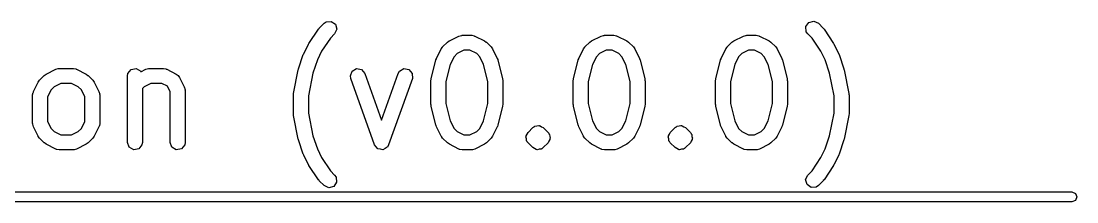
# Model space of a CAD drawing. Extents: x 59.1 to 150, y -119.5 to -80.2.
# Drawn here: x 138.45 to 149.05, y -82.05 to -80.23 of the extents above; entities that cross this region are included whole.
import ezdxf

# ---------------------------------------------------------------- set-up
doc = ezdxf.new("R2010")
doc.units = 0
doc.layers.add('BLACK', color=7, linetype='CONTINUOUS')

msp = doc.modelspace()

# ---------------------------------------------------------------- linework, layer by layer
at = {"layer": 'BLACK', "linetype": 'CONTINUOUS'}
for p, q in [((141.491, -80.2565), (141.512, -80.2415)), ((141.512, -80.2415), (141.563, -80.2371)), ((141.563, -80.2371), (141.605, -80.2665)), ((146.329, -80.2901), (146.358, -80.2481)), ((146.358, -80.2481), (146.408, -80.2348)), ((146.408, -80.2348), (146.454, -80.2565)), ((141.339, -80.4584), (141.434, -80.3155)), ((141.434, -80.3155), (141.442, -80.3073)), ((141.442, -80.3073), (141.443, -80.3041)), ((141.443, -80.3041), (141.491, -80.2565)), ((141.619, -80.3161), (141.597, -80.3626)), ((141.605, -80.2665), (141.619, -80.3161)), ((146.333, -80.3412), (146.329, -80.2901)), ((146.348, -80.3626), (146.333, -80.3412)), ((146.454, -80.2565), (146.502, -80.3041)), ((146.502, -80.3041), (146.508, -80.3135)), ((146.508, -80.3135), (146.511, -80.3155)), ((146.511, -80.3155), (146.606, -80.4584)), ((141.334, -80.4665), (141.338, -80.461)), ((141.338, -80.461), (141.339, -80.4584)), ((141.555, -80.4049), (141.466, -80.5377)), ((141.597, -80.3626), (141.555, -80.4049)), ((142.681, -80.4946), (142.729, -80.447)), ((142.729, -80.447), (142.747, -80.4341)), ((142.747, -80.4341), (142.749, -80.4329)), ((142.749, -80.4329), (142.844, -80.3853)), ((142.844, -80.3853), (142.869, -80.3779)), ((142.869, -80.3779), (142.873, -80.3789)), ((142.873, -80.3789), (142.877, -80.3774)), ((142.877, -80.3774), (142.973, -80.3774)), ((142.973, -80.3774), (142.998, -80.3819)), ((142.998, -80.3819), (143.002, -80.3848)), ((143.002, -80.3848), (143.006, -80.3853)), ((143.006, -80.3853), (143.101, -80.4329)), ((143.101, -80.4329), (143.119, -80.4463)), ((143.119, -80.4463), (143.121, -80.447)), ((143.121, -80.447), (143.169, -80.4946)), ((144.11, -80.4946), (144.158, -80.447)), ((144.158, -80.447), (144.176, -80.4341)), ((144.176, -80.4341), (144.177, -80.4329)), ((144.177, -80.4329), (144.272, -80.3853)), ((144.272, -80.3853), (144.297, -80.3779)), ((144.297, -80.3779), (144.302, -80.3789)), ((144.302, -80.3789), (144.306, -80.3774)), ((144.306, -80.3774), (144.401, -80.3774)), ((144.401, -80.3774), (144.427, -80.3819)), ((144.427, -80.3819), (144.43, -80.3848)), ((144.43, -80.3848), (144.435, -80.3853)), ((144.435, -80.3853), (144.53, -80.4329)), ((144.53, -80.4329), (144.548, -80.4463)), ((144.548, -80.4463), (144.549, -80.447)), ((144.549, -80.447), (144.597, -80.4946)), ((145.539, -80.4946), (145.586, -80.447)), ((145.586, -80.447), (145.605, -80.4341)), ((145.605, -80.4341), (145.606, -80.4329)), ((145.606, -80.4329), (145.701, -80.3853)), ((145.701, -80.3853), (145.726, -80.3779)), ((145.726, -80.3779), (145.73, -80.3789)), ((145.73, -80.3789), (145.735, -80.3774)), ((145.735, -80.3774), (145.83, -80.3774)), ((145.83, -80.3774), (145.855, -80.3819)), ((145.855, -80.3819), (145.859, -80.3848)), ((145.859, -80.3848), (145.863, -80.3853)), ((145.863, -80.3853), (145.959, -80.4329)), ((145.959, -80.4329), (145.977, -80.4463)), ((145.977, -80.4463), (145.978, -80.447)), ((145.978, -80.447), (146.026, -80.4946)), ((146.391, -80.4049), (146.348, -80.3626)), ((146.479, -80.5377), (146.391, -80.4049)), ((146.606, -80.4584), (146.609, -80.4646)), ((146.609, -80.4646), (146.611, -80.4665)), ((141.282, -80.5715), (141.286, -80.5646)), ((141.286, -80.5617), (141.334, -80.4665)), ((141.286, -80.5646), (141.286, -80.5617)), ((141.466, -80.5377), (141.423, -80.624)), ((142.62, -80.6093), (142.667, -80.5141)), ((142.667, -80.5141), (142.681, -80.4961)), ((142.681, -80.4961), (142.681, -80.4946)), ((142.827, -80.5616), (142.796, -80.592)), ((142.895, -80.5274), (142.827, -80.5616)), ((142.955, -80.5274), (142.895, -80.5274)), ((143.023, -80.5616), (142.955, -80.5274)), ((143.054, -80.592), (143.023, -80.5616)), ((143.169, -80.4946), (143.181, -80.513)), ((143.181, -80.513), (143.183, -80.5141)), ((143.183, -80.5141), (143.23, -80.6093)), ((144.048, -80.6093), (144.096, -80.5141)), ((144.096, -80.5141), (144.109, -80.4961)), ((144.109, -80.4961), (144.11, -80.4946)), ((144.255, -80.5616), (144.225, -80.592)), ((144.324, -80.5274), (144.255, -80.5616)), ((144.383, -80.5274), (144.324, -80.5274)), ((144.452, -80.5616), (144.383, -80.5274)), ((144.482, -80.592), (144.452, -80.5616)), ((144.597, -80.4946), (144.61, -80.513)), ((144.61, -80.513), (144.611, -80.5141)), ((144.611, -80.5141), (144.659, -80.6093)), ((145.477, -80.6093), (145.525, -80.5141)), ((145.525, -80.5141), (145.538, -80.4961)), ((145.538, -80.4961), (145.539, -80.4946)), ((145.684, -80.5616), (145.653, -80.592)), ((145.752, -80.5274), (145.684, -80.5616)), ((145.812, -80.5274), (145.752, -80.5274)), ((145.881, -80.5616), (145.812, -80.5274)), ((145.911, -80.592), (145.881, -80.5616)), ((146.026, -80.4946), (146.039, -80.513)), ((146.039, -80.513), (146.04, -80.5141)), ((146.04, -80.5141), (146.087, -80.6093)), ((146.522, -80.624), (146.479, -80.5377)), ((146.611, -80.4665), (146.659, -80.5617)), ((146.659, -80.5617), (146.661, -80.5692)), ((146.661, -80.5692), (146.663, -80.5715)), ((141.235, -80.7144), (141.282, -80.5715)), ((141.423, -80.624), (141.379, -80.7574)), ((142.567, -80.8151), (142.614, -80.6247)), ((142.614, -80.6247), (142.619, -80.6128)), ((142.619, -80.6128), (142.62, -80.6093)), ((142.758, -80.669), (142.714, -80.8426)), ((142.796, -80.592), (142.758, -80.669)), ((143.092, -80.669), (143.054, -80.592)), ((143.136, -80.8426), (143.092, -80.669)), ((143.23, -80.6093), (143.234, -80.6217)), ((143.234, -80.6217), (143.236, -80.6247)), ((143.236, -80.6247), (143.283, -80.8151)), ((143.995, -80.8151), (144.043, -80.6247)), ((144.043, -80.6247), (144.048, -80.6128)), ((144.048, -80.6128), (144.048, -80.6093)), ((144.186, -80.669), (144.143, -80.8426)), ((144.225, -80.592), (144.186, -80.669)), ((144.521, -80.669), (144.482, -80.592)), ((144.564, -80.8426), (144.521, -80.669)), ((144.659, -80.6093), (144.662, -80.6217)), ((144.662, -80.6217), (144.664, -80.6247)), ((144.664, -80.6247), (144.712, -80.8151)), ((145.424, -80.8151), (145.471, -80.6247)), ((145.471, -80.6247), (145.477, -80.6128)), ((145.477, -80.6128), (145.477, -80.6093)), ((145.615, -80.669), (145.571, -80.8426)), ((145.653, -80.592), (145.615, -80.669)), ((145.949, -80.669), (145.911, -80.592)), ((145.993, -80.8426), (145.949, -80.669)), ((146.087, -80.6093), (146.091, -80.6217)), ((146.091, -80.6217), (146.093, -80.6247)), ((146.093, -80.6247), (146.141, -80.8151)), ((146.567, -80.7574), (146.522, -80.624)), ((146.663, -80.5715), (146.71, -80.7144)), ((138.634, -80.8279), (138.681, -80.7803)), ((138.681, -80.7803), (138.7, -80.7674)), ((138.7, -80.7674), (138.701, -80.7663)), ((138.701, -80.7663), (138.796, -80.7186)), ((138.796, -80.7186), (138.821, -80.7112)), ((138.821, -80.7112), (138.826, -80.7122)), ((138.826, -80.7122), (138.83, -80.7107)), ((138.83, -80.7107), (138.973, -80.7107)), ((138.973, -80.7107), (138.998, -80.7152)), ((138.998, -80.7152), (139.002, -80.7181)), ((139.002, -80.7181), (139.006, -80.7186)), ((139.006, -80.7186), (139.101, -80.7663)), ((139.101, -80.7663), (139.119, -80.7796)), ((139.119, -80.7796), (139.121, -80.7803)), ((139.121, -80.7803), (139.169, -80.8279)), ((139.517, -80.7857), (139.521, -80.7601)), ((139.521, -80.7601), (139.554, -80.7208)), ((139.554, -80.7208), (139.605, -80.7119)), ((139.605, -80.7119), (139.649, -80.7375)), ((139.649, -80.7375), (139.651, -80.7435)), ((139.651, -80.7435), (139.701, -80.7186)), ((139.701, -80.7186), (139.726, -80.7112)), ((139.726, -80.7112), (139.73, -80.7122)), ((139.73, -80.7122), (139.735, -80.7107)), ((139.735, -80.7107), (139.877, -80.7107)), ((139.877, -80.7107), (139.903, -80.7152)), ((139.903, -80.7152), (139.906, -80.7181)), ((139.906, -80.7181), (139.911, -80.7186)), ((139.911, -80.7186), (140.006, -80.7663)), ((140.006, -80.7663), (140.027, -80.7818)), ((140.027, -80.7818), (140.032, -80.7921)), ((141.185, -80.9615), (141.232, -80.7234)), ((141.232, -80.7234), (141.235, -80.7171)), ((141.235, -80.7171), (141.235, -80.7144)), ((141.379, -80.7574), (141.333, -80.9836)), ((141.755, -80.7853), (141.773, -80.7372)), ((141.773, -80.7372), (141.817, -80.7118)), ((141.817, -80.7118), (141.868, -80.721)), ((141.868, -80.721), (141.9, -80.7605)), ((141.9, -80.7605), (142.068, -81.2294)), ((142.068, -81.2294), (142.235, -80.7605)), ((142.235, -80.7605), (142.248, -80.7379)), ((142.248, -80.7379), (142.292, -80.7119)), ((142.292, -80.7119), (142.343, -80.7205)), ((142.343, -80.7205), (142.376, -80.7596)), ((142.376, -80.7596), (142.377, -80.8109)), ((146.612, -80.9836), (146.567, -80.7574)), ((146.71, -80.7144), (146.711, -80.7211)), ((146.711, -80.7211), (146.713, -80.7234)), ((146.713, -80.7234), (146.76, -80.9615)), ((138.572, -80.9426), (138.62, -80.8474)), ((138.62, -80.8474), (138.633, -80.8294)), ((138.633, -80.8294), (138.634, -80.8279)), ((138.847, -80.8607), (138.779, -80.895)), ((138.955, -80.8607), (138.847, -80.8607)), ((139.023, -80.895), (138.955, -80.8607)), ((139.169, -80.8279), (139.181, -80.8463)), ((139.181, -80.8463), (139.183, -80.8474)), ((139.183, -80.8474), (139.23, -80.9426)), ((139.517, -81.4524), (139.517, -80.7857)), ((139.752, -80.8607), (139.684, -80.895)), ((139.86, -80.8607), (139.752, -80.8607)), ((139.917, -80.8892), (139.86, -80.8607)), ((139.945, -80.9463), (139.917, -80.8892)), ((140.032, -80.7921), (140.04, -80.7998)), ((140.04, -80.7998), (140.087, -80.895)), ((141.759, -80.8109), (141.755, -80.7853)), ((141.997, -81.4776), (141.759, -80.8109)), ((142.377, -80.8109), (142.138, -81.4776)), ((142.564, -80.8333), (142.567, -80.8186)), ((142.564, -81.0714), (142.564, -80.8333)), ((142.567, -80.8186), (142.567, -80.8151)), ((142.714, -80.8426), (142.714, -81.0622)), ((143.136, -81.0622), (143.136, -80.8426)), ((143.283, -80.8151), (143.285, -80.8301)), ((143.285, -80.8301), (143.286, -80.8333)), ((143.286, -80.8333), (143.286, -81.0714)), ((143.993, -80.8333), (143.995, -80.8186)), ((143.993, -81.0714), (143.993, -80.8333)), ((143.995, -80.8186), (143.995, -80.8151)), ((144.143, -80.8426), (144.143, -81.0622)), ((144.564, -81.0622), (144.564, -80.8426)), ((144.712, -80.8151), (144.713, -80.8301)), ((144.713, -80.8301), (144.714, -80.8333)), ((144.714, -80.8333), (144.714, -81.0714)), ((145.421, -80.8333), (145.424, -80.8186)), ((145.421, -81.0714), (145.421, -80.8333)), ((145.424, -80.8186), (145.424, -80.8151)), ((145.571, -80.8426), (145.571, -81.0622)), ((145.993, -81.0622), (145.993, -80.8426)), ((146.141, -80.8151), (146.142, -80.8301)), ((146.142, -80.8301), (146.143, -80.8333)), ((146.143, -80.8333), (146.143, -81.0714)), ((138.564, -80.9762), (138.569, -80.9505)), ((138.564, -81.2619), (138.564, -80.9762)), ((138.569, -80.9505), (138.572, -80.9471)), ((138.572, -80.9471), (138.572, -80.9426)), ((138.749, -80.9254), (138.714, -80.9939)), ((138.714, -80.9939), (138.714, -81.2442)), ((138.779, -80.895), (138.749, -80.9254)), ((139.054, -80.9254), (139.023, -80.895)), ((139.088, -80.9939), (139.054, -80.9254)), ((139.088, -81.2442), (139.088, -80.9939)), ((139.23, -80.9426), (139.238, -80.9676)), ((139.238, -80.9676), (139.237, -80.972)), ((139.237, -80.972), (139.238, -80.9762)), ((139.238, -80.9762), (139.238, -81.2619)), ((139.684, -80.895), (139.667, -80.912)), ((139.667, -80.912), (139.667, -81.4524)), ((139.945, -81.4524), (139.945, -80.9463)), ((140.087, -80.895), (140.095, -80.92)), ((140.095, -80.92), (140.094, -80.9244)), ((140.094, -80.9244), (140.095, -80.9286)), ((140.095, -80.9286), (140.095, -81.4524)), ((141.183, -80.9762), (141.185, -80.9649)), ((141.183, -81.1667), (141.183, -80.9762)), ((141.185, -80.9649), (141.185, -80.9615)), ((141.333, -80.9836), (141.333, -81.1592)), ((146.612, -81.1592), (146.612, -80.9836)), ((146.76, -80.9615), (146.761, -80.9729)), ((146.761, -80.9729), (146.762, -80.9762)), ((146.762, -80.9762), (146.762, -81.1667)), ((142.565, -81.0747), (142.564, -81.0714)), ((142.567, -81.0896), (142.565, -81.0747)), ((142.614, -81.2801), (142.567, -81.0896)), ((142.714, -81.0622), (142.758, -81.2357)), ((143.092, -81.2357), (143.136, -81.0622)), ((143.283, -81.0896), (143.236, -81.2801)), ((143.286, -81.0714), (143.283, -81.0862)), ((143.283, -81.0862), (143.283, -81.0896)), ((143.994, -81.0747), (143.993, -81.0714)), ((143.995, -81.0896), (143.994, -81.0747)), ((144.043, -81.2801), (143.995, -81.0896)), ((144.143, -81.0622), (144.186, -81.2357)), ((144.521, -81.2357), (144.564, -81.0622)), ((144.712, -81.0896), (144.664, -81.2801)), ((144.714, -81.0714), (144.712, -81.0862)), ((144.712, -81.0862), (144.712, -81.0896)), ((145.423, -81.0747), (145.421, -81.0714)), ((145.424, -81.0896), (145.423, -81.0747)), ((145.471, -81.2801), (145.424, -81.0896)), ((145.571, -81.0622), (145.615, -81.2357)), ((145.949, -81.2357), (145.993, -81.0622)), ((146.141, -81.0896), (146.093, -81.2801)), ((146.143, -81.0714), (146.14, -81.0862)), ((146.14, -81.0862), (146.141, -81.0896)), ((141.185, -81.1699), (141.183, -81.1667)), ((141.185, -81.1814), (141.185, -81.1699)), ((141.232, -81.4195), (141.185, -81.1814)), ((141.333, -81.1592), (141.379, -81.3855)), ((146.567, -81.3855), (146.612, -81.1592)), ((146.76, -81.1814), (146.713, -81.4195)), ((146.762, -81.1667), (146.76, -81.1779)), ((146.76, -81.1779), (146.76, -81.1814)), ((138.566, -81.2661), (138.564, -81.2619)), ((138.565, -81.2705), (138.566, -81.2661)), ((138.572, -81.2954), (138.565, -81.2705)), ((138.62, -81.3907), (138.572, -81.2954)), ((138.714, -81.2442), (138.749, -81.3127)), ((138.749, -81.3127), (138.779, -81.3431)), ((139.023, -81.3431), (139.054, -81.3127)), ((139.054, -81.3127), (139.088, -81.2442)), ((139.23, -81.2954), (139.183, -81.3907)), ((139.231, -81.291), (139.23, -81.2954)), ((139.234, -81.2876), (139.231, -81.291)), ((139.238, -81.2619), (139.234, -81.2876)), ((142.616, -81.283), (142.614, -81.2801)), ((142.62, -81.2954), (142.616, -81.283)), ((142.667, -81.3907), (142.62, -81.2954)), ((142.758, -81.2357), (142.796, -81.3127)), ((142.796, -81.3127), (142.827, -81.3431)), ((143.023, -81.3431), (143.054, -81.3127)), ((143.054, -81.3127), (143.092, -81.2357)), ((143.23, -81.2954), (143.183, -81.3907)), ((143.231, -81.2919), (143.23, -81.2954)), ((143.236, -81.2801), (143.231, -81.2919)), ((143.539, -81.3517), (143.586, -81.3041)), ((143.586, -81.3041), (143.594, -81.2984)), ((143.594, -81.2984), (143.596, -81.2957)), ((143.596, -81.2957), (143.599, -81.2948)), ((143.599, -81.2948), (143.6, -81.2947)), ((143.6, -81.2947), (143.602, -81.2922)), ((143.602, -81.2922), (143.604, -81.2918)), ((143.604, -81.2918), (143.608, -81.2892)), ((143.608, -81.2892), (143.627, -81.2875)), ((143.627, -81.2875), (143.646, -81.2824)), ((143.646, -81.2824), (143.649, -81.2839)), ((143.649, -81.2839), (143.652, -81.2833)), ((143.652, -81.2833), (143.655, -81.285)), ((143.655, -81.285), (143.659, -81.2847)), ((143.659, -81.2847), (143.675, -81.2959)), ((143.675, -81.2959), (143.692, -81.3041)), ((143.692, -81.3041), (143.74, -81.3517)), ((144.045, -81.283), (144.043, -81.2801)), ((144.048, -81.2954), (144.045, -81.283)), ((144.096, -81.3907), (144.048, -81.2954)), ((144.186, -81.2357), (144.225, -81.3127)), ((144.225, -81.3127), (144.255, -81.3431)), ((144.452, -81.3431), (144.482, -81.3127)), ((144.482, -81.3127), (144.521, -81.2357)), ((144.659, -81.2954), (144.611, -81.3907)), ((144.664, -81.2801), (144.659, -81.2919)), ((144.659, -81.2919), (144.659, -81.2954)), ((144.967, -81.3517), (145.015, -81.3041)), ((145.015, -81.3041), (145.023, -81.2984)), ((145.023, -81.2984), (145.025, -81.2957)), ((145.025, -81.2957), (145.028, -81.2948)), ((145.028, -81.2947), (145.03, -81.2922)), ((145.028, -81.2948), (145.028, -81.2947)), ((145.03, -81.2922), (145.032, -81.2918)), ((145.032, -81.2918), (145.036, -81.2892)), ((145.036, -81.2892), (145.056, -81.2875)), ((145.056, -81.2875), (145.074, -81.2824)), ((145.074, -81.2824), (145.078, -81.2839)), ((145.078, -81.2839), (145.081, -81.2833)), ((145.081, -81.2833), (145.084, -81.285)), ((145.084, -81.285), (145.087, -81.2847)), ((145.087, -81.2847), (145.103, -81.2959)), ((145.103, -81.2959), (145.121, -81.3041)), ((145.121, -81.3041), (145.169, -81.3517)), ((145.473, -81.283), (145.471, -81.2801)), ((145.477, -81.2954), (145.473, -81.283)), ((145.525, -81.3907), (145.477, -81.2954)), ((145.615, -81.2357), (145.653, -81.3127)), ((145.653, -81.3127), (145.684, -81.3431)), ((145.881, -81.3431), (145.911, -81.3127)), ((145.911, -81.3127), (145.949, -81.2357)), ((146.087, -81.2954), (146.04, -81.3907)), ((146.088, -81.2919), (146.087, -81.2954)), ((146.093, -81.2801), (146.088, -81.2919)), ((138.621, -81.3918), (138.62, -81.3907)), ((138.634, -81.4102), (138.621, -81.3918)), ((138.681, -81.4578), (138.634, -81.4102)), ((138.779, -81.3431), (138.847, -81.3774)), ((138.847, -81.3774), (138.955, -81.3774)), ((138.955, -81.3774), (139.023, -81.3431)), ((139.169, -81.4102), (139.121, -81.4578)), ((139.183, -81.3907), (139.169, -81.4087)), ((139.169, -81.4087), (139.169, -81.4102)), ((141.234, -81.4218), (141.232, -81.4195)), ((141.379, -81.3855), (141.423, -81.5188)), ((142.669, -81.3918), (142.667, -81.3907)), ((142.681, -81.4102), (142.669, -81.3918)), ((142.729, -81.4578), (142.681, -81.4102)), ((142.827, -81.3431), (142.895, -81.3774)), ((142.895, -81.3774), (142.955, -81.3774)), ((142.955, -81.3774), (143.023, -81.3431)), ((143.169, -81.4102), (143.121, -81.4578)), ((143.183, -81.3907), (143.169, -81.4087)), ((143.169, -81.4087), (143.169, -81.4102)), ((143.517, -81.3982), (143.52, -81.3921)), ((143.522, -81.417), (143.517, -81.3982)), ((143.519, -81.3854), (143.53, -81.3694)), ((143.52, -81.3921), (143.519, -81.3854)), ((143.524, -81.4365), (143.522, -81.417)), ((143.53, -81.3694), (143.539, -81.3517)), ((143.74, -81.3517), (143.746, -81.3598)), ((143.746, -81.3598), (143.748, -81.3617)), ((143.748, -81.3617), (143.749, -81.365)), ((143.749, -81.365), (143.755, -81.3731)), ((143.755, -81.3731), (143.757, -81.3925)), ((143.757, -81.3925), (143.762, -81.4113)), ((143.762, -81.4113), (143.759, -81.4174)), ((143.759, -81.4174), (143.759, -81.4242)), ((144.097, -81.3918), (144.096, -81.3907)), ((144.11, -81.4102), (144.097, -81.3918)), ((144.158, -81.4578), (144.11, -81.4102)), ((144.255, -81.3431), (144.324, -81.3774)), ((144.324, -81.3774), (144.383, -81.3774)), ((144.383, -81.3774), (144.452, -81.3431)), ((144.597, -81.4102), (144.549, -81.4578)), ((144.598, -81.4087), (144.597, -81.4102)), ((144.611, -81.3907), (144.598, -81.4087)), ((144.946, -81.3982), (144.948, -81.3921)), ((144.951, -81.417), (144.946, -81.3982)), ((144.948, -81.3854), (144.959, -81.3694)), ((144.948, -81.3921), (144.948, -81.3854)), ((144.952, -81.4365), (144.951, -81.417)), ((144.959, -81.3694), (144.967, -81.3517)), ((145.169, -81.3517), (145.174, -81.3598)), ((145.174, -81.3598), (145.177, -81.3617)), ((145.177, -81.3617), (145.178, -81.365)), ((145.178, -81.365), (145.183, -81.3731)), ((145.183, -81.3731), (145.185, -81.3925)), ((145.185, -81.3925), (145.19, -81.4113)), ((145.19, -81.4113), (145.187, -81.4174)), ((145.187, -81.4174), (145.188, -81.4242)), ((145.526, -81.3918), (145.525, -81.3907)), ((145.539, -81.4102), (145.526, -81.3918)), ((145.586, -81.4578), (145.539, -81.4102)), ((145.684, -81.3431), (145.752, -81.3774)), ((145.752, -81.3774), (145.812, -81.3774)), ((145.812, -81.3774), (145.881, -81.3431)), ((146.026, -81.4102), (145.978, -81.4578)), ((146.04, -81.3907), (146.026, -81.4087)), ((146.026, -81.4087), (146.026, -81.4102)), ((146.522, -81.5188), (146.567, -81.3855)), ((146.713, -81.4195), (146.71, -81.4258)), ((138.683, -81.4585), (138.681, -81.4578)), ((138.701, -81.4718), (138.683, -81.4585)), ((138.796, -81.5195), (138.701, -81.4718)), ((138.801, -81.52), (138.796, -81.5195)), ((138.804, -81.5229), (138.801, -81.52)), ((138.83, -81.5274), (138.804, -81.5229)), ((139.006, -81.5195), (138.981, -81.5269)), ((139.101, -81.4718), (139.006, -81.5195)), ((139.103, -81.4707), (139.101, -81.4718)), ((139.121, -81.4578), (139.103, -81.4707)), ((139.534, -81.5006), (139.517, -81.4524)), ((139.579, -81.5262), (139.534, -81.5006)), ((139.629, -81.5173), (139.579, -81.5262)), ((139.662, -81.478), (139.629, -81.5173)), ((139.667, -81.4524), (139.662, -81.478)), ((139.963, -81.5006), (139.945, -81.4524)), ((140.007, -81.5262), (139.963, -81.5006)), ((140.058, -81.5173), (140.007, -81.5262)), ((140.091, -81.478), (140.058, -81.5173)), ((140.095, -81.4524), (140.091, -81.478)), ((141.235, -81.4285), (141.234, -81.4218)), ((141.282, -81.5713), (141.235, -81.4285)), ((141.423, -81.5188), (141.466, -81.6051)), ((141.998, -81.478), (141.997, -81.4776)), ((141.998, -81.4785), (141.998, -81.478)), ((142.014, -81.4977), (141.998, -81.4785)), ((142.03, -81.5171), (142.014, -81.4977)), ((142.03, -81.5172), (142.03, -81.5171)), ((142.031, -81.5176), (142.03, -81.5172)), ((142.056, -81.5218), (142.031, -81.5176)), ((142.08, -81.5263), (142.056, -81.5218)), ((142.103, -81.5134), (142.081, -81.5262)), ((142.125, -81.5009), (142.103, -81.5134)), ((142.126, -81.5002), (142.125, -81.5005)), ((142.125, -81.5005), (142.125, -81.5009)), ((142.138, -81.4776), (142.126, -81.5002)), ((142.731, -81.4585), (142.729, -81.4578)), ((142.749, -81.4718), (142.731, -81.4585)), ((142.844, -81.5195), (142.749, -81.4718)), ((142.848, -81.52), (142.844, -81.5195)), ((142.852, -81.5229), (142.848, -81.52)), ((142.877, -81.5274), (142.852, -81.5229)), ((143.006, -81.5195), (142.981, -81.5269)), ((143.101, -81.4718), (143.006, -81.5195)), ((143.103, -81.4707), (143.101, -81.4718)), ((143.121, -81.4578), (143.103, -81.4707)), ((143.529, -81.4446), (143.524, -81.4365)), ((143.53, -81.4478), (143.529, -81.4446)), ((143.533, -81.4497), (143.53, -81.4478)), ((143.539, -81.4578), (143.533, -81.4497)), ((143.586, -81.5054), (143.539, -81.4578)), ((143.604, -81.5136), (143.586, -81.5054)), ((143.62, -81.5248), (143.604, -81.5136)), ((143.623, -81.5245), (143.62, -81.5248)), ((143.626, -81.5262), (143.623, -81.5245)), ((143.652, -81.5221), (143.633, -81.5271)), ((143.671, -81.5204), (143.652, -81.5221)), ((143.675, -81.5177), (143.671, -81.5204)), ((143.677, -81.5173), (143.675, -81.5177)), ((143.679, -81.5148), (143.677, -81.5173)), ((143.682, -81.5138), (143.679, -81.5147)), ((143.679, -81.5147), (143.679, -81.5148)), ((143.684, -81.5111), (143.682, -81.5138)), ((143.692, -81.5054), (143.684, -81.5111)), ((143.74, -81.4578), (143.692, -81.5054)), ((143.748, -81.4401), (143.74, -81.4578)), ((143.759, -81.4242), (143.748, -81.4401)), ((144.159, -81.4585), (144.158, -81.4578)), ((144.177, -81.4718), (144.159, -81.4585)), ((144.272, -81.5195), (144.177, -81.4718)), ((144.277, -81.52), (144.272, -81.5195)), ((144.28, -81.5229), (144.277, -81.52)), ((144.306, -81.5274), (144.28, -81.5229)), ((144.435, -81.5195), (144.41, -81.5269)), ((144.53, -81.4718), (144.435, -81.5195)), ((144.531, -81.4707), (144.53, -81.4718)), ((144.549, -81.4578), (144.531, -81.4707)), ((144.958, -81.4446), (144.952, -81.4365)), ((144.959, -81.4478), (144.958, -81.4446)), ((144.962, -81.4497), (144.959, -81.4478)), ((144.967, -81.4578), (144.962, -81.4497)), ((145.015, -81.5054), (144.967, -81.4578)), ((145.032, -81.5136), (145.015, -81.5054)), ((145.048, -81.5248), (145.032, -81.5136)), ((145.052, -81.5245), (145.048, -81.5248)), ((145.055, -81.5262), (145.052, -81.5245)), ((145.08, -81.5221), (145.061, -81.5271)), ((145.1, -81.5204), (145.08, -81.5221)), ((145.103, -81.5177), (145.1, -81.5204)), ((145.105, -81.5173), (145.103, -81.5177)), ((145.107, -81.5148), (145.105, -81.5173)), ((145.108, -81.5147), (145.107, -81.5148)), ((145.111, -81.5138), (145.108, -81.5147)), ((145.113, -81.5111), (145.111, -81.5138)), ((145.121, -81.5054), (145.113, -81.5111)), ((145.169, -81.4578), (145.121, -81.5054)), ((145.177, -81.4401), (145.169, -81.4578)), ((145.188, -81.4242), (145.177, -81.4401)), ((145.588, -81.4585), (145.586, -81.4578)), ((145.606, -81.4718), (145.588, -81.4585)), ((145.701, -81.5195), (145.606, -81.4718)), ((145.705, -81.52), (145.701, -81.5195)), ((145.709, -81.5229), (145.705, -81.52)), ((145.735, -81.5274), (145.709, -81.5229)), ((145.863, -81.5195), (145.838, -81.5269)), ((145.959, -81.4718), (145.863, -81.5195)), ((145.96, -81.4707), (145.959, -81.4718)), ((145.978, -81.4578), (145.96, -81.4707)), ((146.479, -81.6051), (146.522, -81.5188)), ((146.71, -81.4285), (146.663, -81.5713)), ((146.71, -81.4258), (146.71, -81.4285)), ((138.973, -81.5274), (138.83, -81.5274)), ((138.977, -81.5258), (138.973, -81.5274)), ((138.981, -81.5269), (138.977, -81.5258)), ((141.284, -81.5736), (141.282, -81.5713)), ((141.286, -81.5812), (141.284, -81.5736)), ((141.334, -81.6764), (141.286, -81.5812)), ((141.466, -81.6051), (141.555, -81.7379)), ((142.081, -81.5261), (142.08, -81.5263)), ((142.081, -81.5262), (142.081, -81.5261)), ((142.973, -81.5274), (142.877, -81.5274)), ((142.977, -81.5258), (142.973, -81.5274)), ((142.981, -81.5269), (142.977, -81.5258)), ((143.63, -81.5256), (143.626, -81.5262)), ((143.633, -81.5271), (143.63, -81.5256)), ((144.401, -81.5274), (144.306, -81.5274)), ((144.405, -81.5258), (144.401, -81.5274)), ((144.41, -81.5269), (144.405, -81.5258)), ((145.058, -81.5256), (145.055, -81.5262)), ((145.061, -81.5271), (145.058, -81.5256)), ((145.83, -81.5274), (145.735, -81.5274)), ((145.834, -81.5258), (145.83, -81.5274)), ((145.838, -81.5269), (145.834, -81.5258)), ((146.391, -81.7379), (146.479, -81.6051)), ((146.659, -81.5812), (146.611, -81.6764)), ((146.663, -81.5713), (146.659, -81.5782)), ((146.659, -81.5782), (146.659, -81.5812)), ((141.336, -81.6782), (141.334, -81.6764)), ((141.339, -81.6845), (141.336, -81.6782)), ((141.434, -81.8273), (141.339, -81.6845)), ((146.606, -81.6845), (146.511, -81.8273)), ((146.607, -81.6818), (146.606, -81.6845)), ((146.611, -81.6764), (146.607, -81.6818)), ((141.437, -81.8294), (141.434, -81.8273)), ((141.443, -81.8387), (141.437, -81.8294)), ((141.491, -81.8864), (141.443, -81.8387)), ((141.555, -81.7379), (141.597, -81.7803)), ((141.597, -81.7803), (141.612, -81.8016)), ((141.612, -81.8016), (141.616, -81.8527)), ((146.326, -81.8268), (146.348, -81.7803)), ((146.34, -81.8764), (146.326, -81.8268)), ((146.348, -81.7803), (146.391, -81.7379)), ((146.502, -81.8387), (146.454, -81.8864)), ((146.503, -81.8356), (146.502, -81.8387)), ((146.511, -81.8273), (146.503, -81.8356)), ((141.538, -81.908), (141.491, -81.8864)), ((141.587, -81.8948), (141.538, -81.908)), ((141.616, -81.8527), (141.587, -81.8948)), ((146.382, -81.9058), (146.34, -81.8764)), ((146.433, -81.9013), (146.382, -81.9058)), ((146.454, -81.8864), (146.433, -81.9013)), ((60, -81.95), (149, -81.95)), ((149, -82.05), (60, -82.05)), ((149, -81.95), (149.035, -81.9646)), ((149.035, -82.0354), (149, -82.05)), ((149.035, -81.9646), (149.05, -82)), ((149.05, -82), (149.035, -82.0354))]:
    msp.add_line(p, q, dxfattribs=at)

doc.saveas('drawing.dxf')
